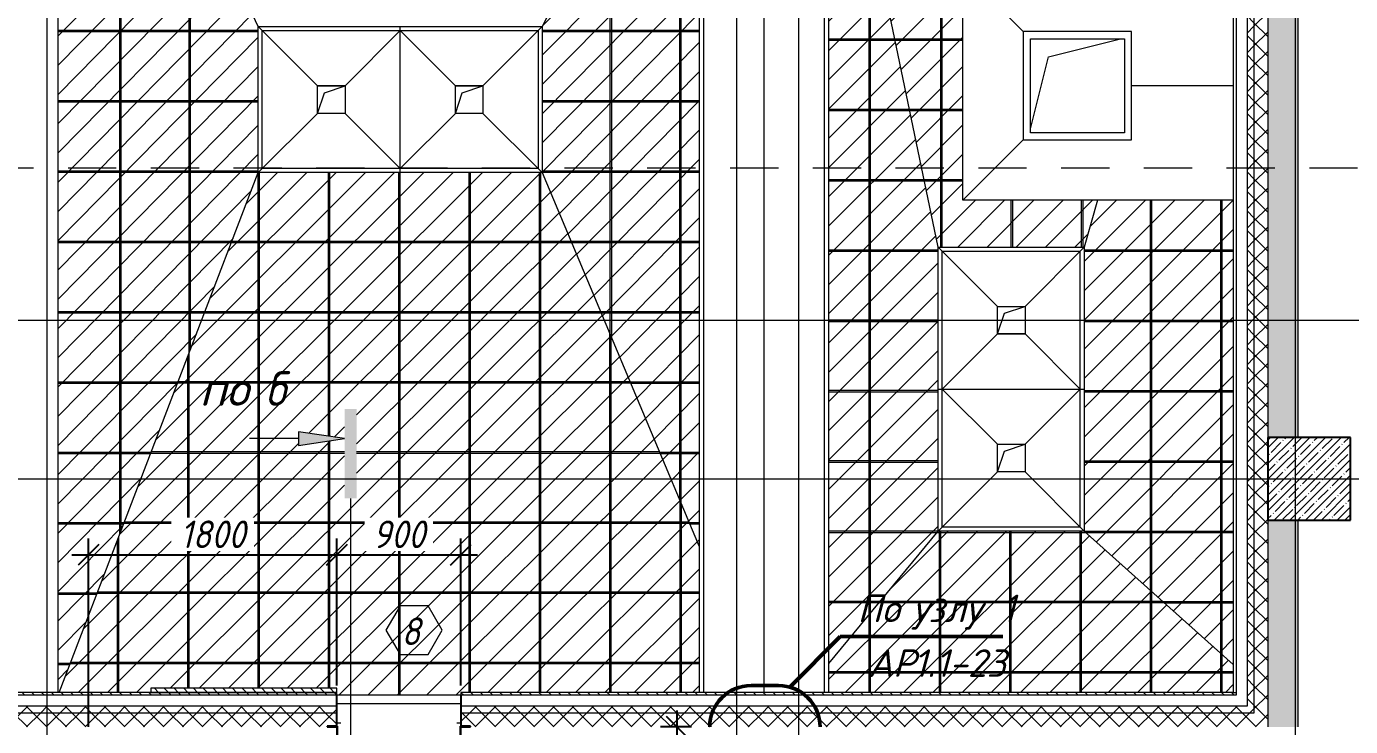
# Model space of a CAD drawing. Header units: millimetres. Extents: x 12986 to 523328, y -9759 to 30092.
# Drawn here: x 428591 to 438191, y 11334 to 16411 of the extents above; entities that cross this region are included whole.
import ezdxf

# ---------------------------------------------------------------- set-up
doc = ezdxf.new("R2010")
doc.units = ezdxf.units.MM
doc.linetypes.add('01 Штриховая _4 мм_', pattern=[600, 350, -250])
for name, color, linetype, lineweight in [('A-ANNO-DIMS', 7, 'Continuous', 9), ('A-ANNO-NOTE', 7, 'Continuous', 9), ('A-ANNO-NOTE-1', 7, 'Continuous', 9), ('A-DETL', 7, 'Continuous', 9), ('A-DETL-1', 7, 'Continuous', 50), ('A-DETL-GENF', 7, 'Continuous', 9), ('A-FLOR', 7, 'Continuous', 9), ('A-GENM', 7, 'Continuous', 9), ('A-GENM-1', 7, 'Continuous', 25), ('A-GLAZ-IDEN', 7, 'Continuous', 9), ('A-ROOF', 7, 'Continuous', 9), ('A-ROOF-PATT-1', 7, 'Continuous', 5), ('A-WALL', 7, 'Continuous', 5), ('A-WALL-1', 7, 'Continuous', 25), ('A-WALL-10', 7, 'Continuous', 13), ('A-WALL-FNSH-1', 7, 'Continuous', 9), ('G-ANNO-SYMB-1', 7, '01 Штриховая _4 мм_', 9), ('G-ANNO-TEXT', 7, 'Continuous', 9), ('I-WALL', 7, 'Continuous', 5), ('S-COLS', 7, 'Continuous', 9), ('S-COLS-1', 7, 'Continuous', 5), ('S-COLS-2', 7, 'Continuous', 25), ('Оси-1', 7, 'Continuous', 20)]:
    doc.layers.add(name, color=color, linetype=linetype, lineweight=lineweight)
for name, color, linetype, lineweight, true_color in [('A-DETL-GENF-2', 7, 'Continuous', 5, 0xce0000), ('A-WALL-3', 7, 'Continuous', 5, 0x000000), ('A-WALL-PATT-2', 7, 'Continuous', 5, 0xce0000)]:
    doc.layers.add(name, color=color, linetype=linetype, lineweight=lineweight, true_color=true_color)
doc.styles.add('ISOCPEUR_I', font='isocpeui.ttf', dxfattribs={"height": 250})
doc.styles.add('ISOCPEUR_I_2', font='isocpeui.ttf', dxfattribs={"height": 300})
doc.styles.add('ISOCPEUR_I_3', font='isocpeui.ttf', dxfattribs={"width": 0.9, "height": 200})
doc.dimstyles.new('ISO-2_0_0_9К_СРЕДНИЙ_1', dxfattribs={"dimscale": 304.8, "dimtxt": 199.196235, "dimasz": 0.492126, "dimexe": 0.393701, "dimexo": 0, "dimgap": 0, "dimtad": 1, "dimdec": 0, "dimzin": 0, "dimdsep": 46, "dimtxsty": 'ISOCPEUR_I_3', "dimblk1": 'OBLIQUE', "dimblk2": 'OBLIQUE', "dimsah": 1, "dimcen": 0.09, "dimdle": 0.393701, "dimazin": 0, "dimtfac": 1, "dimtdec": 4, "dimtix": 1, "dimtmove": 2, "dimatfit": 3, "dimfxl": 1, "dimtvp": 1, "dimtolj": 1, "dimtzin": 0, "dimarcsym": 2})
doc.dimstyles.new('ISO-2_0_0_9К_СРЕДНИЙ_ФОН', dxfattribs={"dimscale": 304.8, "dimtxt": 199.196235, "dimasz": 0.492126, "dimexe": 0.393701, "dimexo": 0, "dimgap": 0.164042, "dimtad": 1, "dimdec": 0, "dimdsep": 46, "dimtxsty": 'ISOCPEUR_I_3', "dimblk1": 'OBLIQUE', "dimblk2": 'OBLIQUE', "dimsah": 1, "dimcen": 0.09, "dimdle": 0.393701, "dimazin": 0, "dimtfac": 1, "dimtdec": 4, "dimtix": 1, "dimtmove": 1, "dimatfit": 3, "dimfxl": 1, "dimtvp": 1, "dimtfill": 1, "dimtolj": 1, "dimtzin": 0, "dimarcsym": 2})
pattern_1 = [(135, (395430.81, -3869.254), (-35.35534, -35.35534), [])]
pattern_2 = [(45, (395430.81, -3869.25), (-70.71068, 70.71068), []), (135, (395430.81, -3869.25), (-70.71068, -70.71068), [])]

# ---------------------------------------------------------------- blocks, each defined once
blk = doc.blocks.new('Gfhfgtnyfz rhsirf 1 - Gfhfgtnyfz rhsirf 3-21026214-АР1_1_Кладочный план 3 этажа')
at = {"layer": 'A-GENM'}
for p, q in [((38037.1, 23120.1), (38037.1, 22600)), ((38037.1, 23120.1), (38038.1, 23120.1)), ((38038.1, 23120.1), (38069.6, 23120.1)), ((38069.6, 23120.1), (38507.8, 23120.1)), ((38069.6, 23120.1), (38069.6, 22600)), ((38507.8, 23120.1), (38946.2, 23120.1)), ((38507.8, 22600), (38507.8, 23120.1)), ((38946.2, 23120.1), (38977.7, 23120.1)), ((38946.2, 22600), (38946.2, 23120.1)), ((38977.7, 23120.1), (38978.7, 23120.1)), ((38978.7, 22600), (38978.7, 23120.1)), ((38037.1, 21680), (38037.1, 15450)), ((38069.6, 21680), (38069.6, 15450)), ((38507.8, 15450), (38507.8, 21680)), ((38946.2, 15450), (38946.2, 21680)), ((38978.7, 15450), (38978.7, 21680))]:
    blk.add_line(p, q, dxfattribs=at)
blk = doc.blocks.new('AR_Отверстие прямоугольное _в плите_ - AR_Отверстие прямоугольное _в плите_-V42-АР1_1_Кладочный план 3 этажа')
at = {"layer": 'A-GENM'}
for p, q in [((-50, 50), (100, 100)), ((-100, -100), (-50, 50))]:
    blk.add_line(p, q, dxfattribs=at)
blk = doc.blocks.new('AR_Отверстие прямоугольное _в плите_ - AR_Отверстие прямоугольное _в плите_-V45-АР1_1_Кладочный план 3 этажа')
at = {"layer": 'A-GENM'}
for p, q in [((-50, 50), (99.8, 99.9)), ((-100, -100), (-50, 50)), ((-100, -100), (100, -100))]:
    blk.add_line(p, q, dxfattribs=at)
blk = doc.blocks.new('AR_Отверстие прямоугольное _в плите_ - AR_Отверстие прямоугольное _в плите_-V46-АР1_1_Кладочный план 3 этажа')
at = {"layer": 'A-GENM'}
for p, q in [((100, 100), (-100, 100)), ((-50, 50), (100, 100)), ((-100, -99.9), (-50, 50))]:
    blk.add_line(p, q, dxfattribs=at)
blk = doc.blocks.new('Колонна_Несущая_Прямоугольное сечение - 600х600-V55-АР1_1_Кладочный план 3 этажа')
at = {"layer": 'S-COLS-1'}
h = blk.add_hatch(dxfattribs=at)
h.set_pattern_fill('FP_38', color=256, style=0, pattern_type=2)
h.set_pattern_definition([(45, (-42460, -17000), (-57.02463, 57.02463), []), (45, (-42402.975, -17000), (-57.02463, 57.02463), [100.806, -20.161, 3.353, -16.808])])
h.paths.add_polyline_path([(-300, -300), (300, -300), (300, 300), (-300, 300)], flags=0)
at = {"layer": 'S-COLS-2'}
for p, q in [((300, 300), (-300, 300)), ((-300, 300), (-300, -300)), ((300, -300), (300, 300)), ((-300, -300), (300, -300))]:
    blk.add_line(p, q, dxfattribs=at)
blk = doc.blocks.new('Фахверк_СКБ_Уголок - Ф-11_200х2500 h-28441216-АР1_1_Кладочный план 3 этажа')
at = {"layer": 'A-GENM-1'}
for p, q in [((200, 156), (125, 156)), ((125, 156), (125, 81)), ((131, 81), (131, 150)), ((131, 150), (200, 150)), ((200, 150), (200, 156)), ((125, 81), (131, 81)), ((131, 19), (125, 19)), ((125, 19), (125, -56)), ((131, -50), (131, 19)), ((125, -56), (200, -56)), ((200, -50), (131, -50)), ((200, -56), (200, -50))]:
    blk.add_line(p, q, dxfattribs=at)
blk = doc.blocks.new('Стакан ОВ_6 - Стакан ОВ_2-32609701-АР1_1_Кладочный план 3 этажа')
at = {"layer": 'A-WALL-10'}
for p, q in [((2466.5, 7113), (2466.5, 6327)), ((3252.5, 7113), (2466.5, 7113)), ((3252.5, 6327), (3252.5, 7113)), ((2519, 6379.5), (2519, 7060.5)), ((2519, 7060.5), (3200, 7060.5)), ((3200, 7060.5), (3200, 6379.5)), ((3200, 6379.5), (2519, 6379.5)), ((2466.5, 6327), (3252.5, 6327))]:
    blk.add_line(p, q, dxfattribs=at)
blk = doc.blocks.new('AR_Отверстие прямоугольное _в плите_ - AR_Отверстие прямоугольное _в плите_-32663005-АР1_1_Кладочный план 3 этажа')
at = {"layer": 'A-GENM'}
for p, q in [((-210, 210), (312, 340.5)), ((-340.5, -312), (-210, 210))]:
    blk.add_line(p, q, dxfattribs=at)
blk = doc.blocks.new('DET_L_Имитация разреза_ISO2-5 - Влево-31556228-АР1_1_Кладочный план 3 этажа')
at = {"layer": 'A-DETL-GENF-2'}
blk.add_line((143.1, 0), (2556.9, 0), dxfattribs=at)
blk = doc.blocks.new('AAR_СКБ_Марка_Окна_Перемычка и проем - Марка проема-25443838-АР1_1_Кладочный план 3 этажа')
at = {"layer": 'A-GLAZ-IDEN'}
for p, q in [((-0.968, -0.984), (-1.986, -2.747)), ((1.067, -0.984), (-0.968, -0.984)), ((2.085, -2.747), (1.067, -0.984)), ((-1.986, -2.747), (-0.968, -4.509)), ((1.067, -4.509), (2.085, -2.747)), ((-0.968, -4.509), (1.067, -4.509))]:
    blk.add_line(p, q, dxfattribs=at)
blk = doc.blocks.new('_Oblique')
at = {"color": 0, "linetype": 'ByBlock', "lineweight": -2}
blk.add_line((-0.5, -0.5), (0.5, 0.5), dxfattribs=at)
blk = doc.blocks.new('*D3569')
at = {"layer": 'A-ANNO-DIMS', "color": 0, "lineweight": -2, "transparency": 16777216}
for p, q in [((433307, 11450.7), (433307, 11010.7)), ((433413, 11330.7), (433187, 11330.7)), ((433413, 11130.7), (433187, 11130.7))]:
    blk.add_line(p, q, dxfattribs=at)
at = {"layer": 'Defpoints', "color": 0, "transparency": 16777216}
for p in [(433413, 11330.7), (433307, 11130.7), (433413, 11130.7)]:
    blk.add_point(p, dxfattribs=at)
at = {"layer": 'A-ANNO-DIMS', "color": 0, "lineweight": -2, "transparency": 16777216, "xscale": 150, "yscale": 150, "zscale": 150}
for p, rotation in [((433307, 11330.7), 90), ((433307, 11130.7), 270)]:
    blk.add_blockref('_Oblique', p, dxfattribs=dict(at, rotation=rotation))
at = {"layer": 'A-ANNO-DIMS', "color": 0, "transparency": 16777216, "insert": (432681.9, 10673.8), "char_height": 200, "width": 455.087, "attachment_point": 1, "rotation": 90, "line_spacing_factor": 1.149209, "style": 'ISOCPEUR_I_3'}
blk.add_mtext('\\A1;200', dxfattribs=at)
blk = doc.blocks.new('*D3829')
at = {"layer": 'A-ANNO-DIMS', "color": 0, "lineweight": -2, "transparency": 16777216}
for p, q in [((429040.8, 11330.7), (429040.8, 12697.8)), ((430840.8, 11630.7), (430840.8, 12697.8)), ((428920.8, 12577.8), (430960.8, 12577.8))]:
    blk.add_line(p, q, dxfattribs=at)
at = {"layer": 'Defpoints', "color": 0, "transparency": 16777216}
for p in [(430840.8, 12577.8), (430840.8, 11630.7), (429040.8, 11330.7)]:
    blk.add_point(p, dxfattribs=at)
at = {"layer": 'A-ANNO-DIMS', "color": 0, "lineweight": -2, "transparency": 16777216, "xscale": 150, "yscale": 150, "zscale": 150, "rotation": 180}
blk.add_blockref('_Oblique', (429040.8, 12577.8), dxfattribs=at)
at = {"layer": 'A-ANNO-DIMS', "color": 0, "lineweight": -2, "transparency": 16777216, "xscale": 150, "yscale": 150, "zscale": 150}
blk.add_blockref('_Oblique', (430840.8, 12577.8), dxfattribs=at)
at = {"layer": 'A-ANNO-DIMS', "color": 0, "transparency": 16777216, "insert": (429940.8, 12727.8), "char_height": 200, "width": 560.814, "attachment_point": 5, "style": 'ISOCPEUR_I_3', "bg_fill": 3, "box_fill_scale": 1.1, "bg_fill_color": 256, "bg_fill_true_color": 13158600, "bg_fill_transparency": 0}
blk.add_mtext('\\A1;1800', dxfattribs=at)
blk = doc.blocks.new('*D3830')
at = {"layer": 'A-ANNO-DIMS', "color": 0, "lineweight": -2, "transparency": 16777216}
for p, q in [((430840.8, 11630.7), (430840.8, 12697.8)), ((431740.8, 11630.7), (431740.8, 12697.8)), ((430720.8, 12577.8), (431860.8, 12577.8))]:
    blk.add_line(p, q, dxfattribs=at)
at = {"layer": 'Defpoints', "color": 0, "transparency": 16777216}
for p in [(431740.8, 12577.8), (430840.8, 11630.7), (431740.8, 11630.7)]:
    blk.add_point(p, dxfattribs=at)
at = {"layer": 'A-ANNO-DIMS', "color": 0, "lineweight": -2, "transparency": 16777216, "xscale": 150, "yscale": 150, "zscale": 150, "rotation": 180}
blk.add_blockref('_Oblique', (430840.8, 12577.8), dxfattribs=at)
at = {"layer": 'A-ANNO-DIMS', "color": 0, "lineweight": -2, "transparency": 16777216, "xscale": 150, "yscale": 150, "zscale": 150}
blk.add_blockref('_Oblique', (431740.8, 12577.8), dxfattribs=at)
at = {"layer": 'A-ANNO-DIMS', "color": 0, "transparency": 16777216, "insert": (431290.8, 12727.8), "char_height": 200, "width": 455.087, "attachment_point": 5, "style": 'ISOCPEUR_I_3', "bg_fill": 3, "box_fill_scale": 1.1, "bg_fill_color": 256, "bg_fill_true_color": 13158600, "bg_fill_transparency": 0}
blk.add_mtext('\\A1;900', dxfattribs=at)

msp = doc.modelspace()

# ---------------------------------------------------------------- hatches: boundary and pattern name
at = {"layer": 'A-ANNO-NOTE'}
for points in [[(430984.17684, 12987.65283), (430984.17684, 13637.65283), (430897.44025, 13637.65283), (430897.44025, 12987.65283)], [(430563.79884, 13371.80475), (430897.44025, 13421.80475), (430563.79884, 13471.80475)]]:
    msp.add_hatch(color=256, dxfattribs=at).paths.add_polyline_path(points, flags=0)
at = {"layer": 'A-ROOF-PATT-1'}
h = msp.add_hatch(dxfattribs=at)
h.set_pattern_fill('FP_27', color=256, style=0, pattern_type=2)
h.set_pattern_definition([(44.997, (395430.81, -3886.27), (-106.0661, 106.0546), [])])
h.paths.add_polyline_path([(435200.80853, 14810.74653), (436260.80853, 14810.74653), (436356.61362, 15150.74653), (435380.80854, 15150.74653), (435380.80854, 16810.74653), (437340.8085, 19223.05407), (437340.8085, 19314.24172), (434340.80853, 19314.24172), (434340.80853, 19250.83697), (434409.50662, 19250.83697), (434409.50662, 18850.74648), (434660.80853, 18850.74648), (434660.80853, 18728.74648), (435455.80853, 18729.20626), (435455.80853, 18850.74648), (435755.80853, 18850.74648), (435755.80853, 18550.74648), (435595.80853, 18550.74648), (435595.80853, 17990.74648), (435755.80853, 17990.74648), (435755.80853, 17690.74648), (435455.80853, 17690.74648), (435455.80853, 17812.74648), (434660.80853, 17812.74648), (434660.80853, 17690.74648), (434602.84242, 17690.74648), (435026.07038, 15652.34248)], flags=0)
h.paths.add_polyline_path([(435400.80853, 17870.74648), (435400.80853, 18670.74648), (435395.80853, 18670.74648), (435395.80853, 17870.74648)], flags=0)
h.paths.add_polyline_path([(435200.80853, 17870.74648), (435200.80853, 18670.74648), (435195.80853, 18670.74648), (435195.80853, 17870.74648)], flags=0)
h.paths.add_polyline_path([(435000.80853, 17870.74648), (435000.80853, 18670.74648), (434995.80853, 18670.74648), (434995.80853, 17870.74648)], flags=0)
h.paths.add_polyline_path([(434800.80853, 17870.74648), (434800.80853, 18670.74648), (434795.80853, 18670.74648), (434795.80853, 17870.74648)], flags=0)
h.paths.add_polyline_path([(434600.80853, 17990.74648), (434600.80853, 18550.74648), (434595.80853, 18550.74648), (434595.80853, 17990.74648)], flags=0)
h = msp.add_hatch(dxfattribs=at)
h.set_pattern_fill('FP_28', color=256, style=0, pattern_type=2)
h.set_pattern_definition([(0, (395445.9, -4076.2), (0, 509.944), []), (0, (395445.9, -4086.2), (0, 509.944), []), (90, (395450.9, -4081.2), (-510, 3e-14), []), (90, (395440.9, -4081.2), (-510, 3e-14), [])])
h.paths.add_polyline_path([(435200.80853, 14810.74653), (436260.80853, 14810.74653), (436356.61362, 15150.74653), (435380.80854, 15150.74653), (435380.80854, 16810.74653), (437340.8085, 19223.05407), (437340.8085, 19314.24172), (434340.80853, 19314.24172), (434340.80853, 19250.83697), (434409.50662, 19250.83697), (434409.50662, 18850.74648), (434660.80853, 18850.74648), (434660.80853, 18728.74648), (435455.80853, 18729.20626), (435455.80853, 18850.74648), (435755.80853, 18850.74648), (435755.80853, 18550.74648), (435595.80853, 18550.74648), (435595.80853, 17990.74648), (435755.80853, 17990.74648), (435755.80853, 17690.74648), (435455.80853, 17690.74648), (435455.80853, 17812.74648), (434660.80853, 17812.74648), (434660.80853, 17690.74648), (434602.84242, 17690.74648), (435026.07038, 15652.34248)], flags=0)
h.paths.add_polyline_path([(435400.80853, 17870.74648), (435400.80853, 18670.74648), (435395.80853, 18670.74648), (435395.80853, 17870.74648)], flags=0)
h.paths.add_polyline_path([(435200.80853, 17870.74648), (435200.80853, 18670.74648), (435195.80853, 18670.74648), (435195.80853, 17870.74648)], flags=0)
h.paths.add_polyline_path([(435000.80853, 17870.74648), (435000.80853, 18670.74648), (434995.80853, 18670.74648), (434995.80853, 17870.74648)], flags=0)
h.paths.add_polyline_path([(434800.80853, 17870.74648), (434800.80853, 18670.74648), (434795.80853, 18670.74648), (434795.80853, 17870.74648)], flags=0)
h.paths.add_polyline_path([(434600.80853, 17990.74648), (434600.80853, 18550.74648), (434595.80853, 18550.74648), (434595.80853, 17990.74648)], flags=0)
h = msp.add_hatch(dxfattribs=at)
h.set_pattern_fill('FP_15', color=256, style=0, pattern_type=2)
h.set_pattern_definition([(45.488, (396854.79, -3869.25), (-104.27274, 106.06635), [])])
h.paths.add_polyline_path([(428828.46026, 11580.7464), (430270.80853, 15350.7464), (430270.80853, 16410.7464), (428938.25941, 19278.02453), (428820.80854, 19278.02453), (428820.80854, 11580.7464)], flags=0)
h = msp.add_hatch(dxfattribs=at)
h.set_pattern_fill('FP_16', color=256, style=0, pattern_type=2)
h.set_pattern_definition([(90, (397681.1, -4531.9), (-501.382, 3e-14), []), (90, (397690.93, -4531.9), (-501.382, 3e-14), []), (180, (397686, -4526.9), (-6e-14, -510), []), (180, (397686, -4536.9), (-6e-14, -510), [])])
h.paths.add_polyline_path([(428828.46026, 11580.7464), (430270.80853, 15350.7464), (430270.80853, 16410.7464), (428938.25941, 19278.02453), (428820.80854, 19278.02453), (428820.80854, 11580.7464)], flags=0)
h = msp.add_hatch(dxfattribs=at)
h.set_pattern_fill('FP_13', color=256, style=0, pattern_type=2)
h.set_pattern_definition([(45.407, (396229.83, -3869.25), (-104.56854, 106.06624), [])])
h.paths.add_polyline_path([(433467.92965, 12640.25014), (433467.92965, 17810.74648), (433295.80853, 17810.74648), (433295.80853, 17812.74648), (433045.28934, 17812.74648), (432330.80853, 16410.7464), (432330.80853, 15350.7464), (433404.09078, 12792.41951)], flags=0)
h.paths.add_polyline_path([(433292.72008, 17870.74648), (433295.80853, 17870.74648), (433295.80853, 18304.3313), (433290.80853, 18294.51998), (433290.80853, 17870.74648)], flags=0)
h.paths.add_polyline_path([(433090.80853, 17870.74648), (433095.80853, 17870.74648), (433095.80853, 17911.87848), (433090.80853, 17902.06715), (433090.80853, 17886.65729)], flags=0)
h = msp.add_hatch(dxfattribs=at)
h.set_pattern_fill('FP_14', color=256, style=0, pattern_type=2)
h.set_pattern_definition([(270, (396129.03, -4022.2), (502.802, 3e-14), []), (270, (396119.17, -4022.2), (502.802, 3e-14), []), (0, (396124.1, -4027.2), (0, 510), []), (0, (396124.1, -4017.2), (0, 510), [])])
h.paths.add_polyline_path([(433467.92965, 12640.25014), (433467.92965, 17810.74648), (433295.80853, 17810.74648), (433295.80853, 17812.74648), (433045.28934, 17812.74648), (432330.80853, 16410.7464), (432330.80853, 15350.7464), (433404.09078, 12792.41951)], flags=0)
h.paths.add_polyline_path([(433292.72008, 17870.74648), (433295.80853, 17870.74648), (433295.80853, 18304.3313), (433290.80853, 18294.51998), (433290.80853, 17870.74648)], flags=0)
h.paths.add_polyline_path([(433090.80853, 17870.74648), (433095.80853, 17870.74648), (433095.80853, 17911.87848), (433090.80853, 17902.06715), (433090.80853, 17886.65729)], flags=0)
h = msp.add_hatch(dxfattribs=at)
h.set_pattern_fill('FP_23', color=256, style=0, pattern_type=2)
h.set_pattern_definition([(45.073, (395733.96, -3869.25), (-105.7968, 106.06566), [])])
h.paths.add_polyline_path([(434409.50662, 11790.10445), (435200.80853, 12750.74653), (435200.80853, 14810.74653), (434602.84242, 17690.74648), (434409.50662, 17690.74648), (434409.50662, 12077.43877)], flags=0)
h = msp.add_hatch(dxfattribs=at)
h.set_pattern_fill('FP_24', color=256, style=0, pattern_type=2)
h.set_pattern_definition([(90, (396038.57, -5103.3), (-508.704, 3e-14), []), (90, (396048.55, -5103.3), (-508.704, 3e-14), []), (180, (396043.56, -5098.3), (-6e-14, -510), []), (180, (396043.56, -5108.3), (-6e-14, -510), [])])
h.paths.add_polyline_path([(434409.50662, 11790.10445), (435200.80853, 12750.74653), (435200.80853, 14810.74653), (434602.84242, 17690.74648), (434409.50662, 17690.74648), (434409.50662, 12077.43877)], flags=0)
h = msp.add_hatch(dxfattribs=at)
h.set_pattern_fill('FP_17', color=256, style=0, pattern_type=2)
h.set_pattern_definition([(44.927, (395430.81, -3671.2), (-106.06495, 105.7989), [])])
h.paths.add_polyline_path([(431740.80855, 11560.7464), (431740.80855, 11580.7464), (433467.92965, 11580.7464), (433467.92965, 12640.25014), (432330.80853, 15350.7464), (430270.80853, 15350.7464), (428828.46026, 11580.7464), (429491.70592, 11580.7464), (429491.70592, 11610.7464), (430840.80855, 11610.7464), (430840.80855, 11560.7464)], flags=0)
h.paths.add_polyline_path([(430984.17684, 12987.65283), (430897.44025, 12987.65283), (430897.44025, 13637.65283), (430984.17684, 13637.65283)], flags=0)
h.paths.add_polyline_path([(430563.79884, 13371.80475), (430563.79884, 13471.80475), (430897.44025, 13421.80475)], flags=0)
h = msp.add_hatch(dxfattribs=at)
h.set_pattern_fill('FP_18', color=256, style=0, pattern_type=2)
h.set_pattern_definition([(180, (395085.46, -3470.46), (6e-14, -508.711), []), (180, (395085.46, -3460.5), (6e-14, -508.711), []), (270, (395080.46, -3465.47), (510, 3e-14), []), (270, (395090.46, -3465.47), (510, 3e-14), [])])
h.paths.add_polyline_path([(431740.80855, 11560.7464), (431740.80855, 11580.7464), (433467.92965, 11580.7464), (433467.92965, 12640.25014), (432330.80853, 15350.7464), (430270.80853, 15350.7464), (428828.46026, 11580.7464), (429491.70592, 11580.7464), (429491.70592, 11610.7464), (430840.80855, 11610.7464), (430840.80855, 11560.7464)], flags=0)
h.paths.add_polyline_path([(430984.17684, 12987.65283), (430897.44025, 12987.65283), (430897.44025, 13637.65283), (430984.17684, 13637.65283)], flags=0)
h.paths.add_polyline_path([(430563.79884, 13371.80475), (430563.79884, 13471.80475), (430897.44025, 13421.80475)], flags=0)
h = msp.add_hatch(dxfattribs=at)
h.set_pattern_fill('FP_21', color=256, style=0, pattern_type=2)
h.set_pattern_definition([(45.04, (395468.8, -3869.25), (-105.9202, 106.06493), [])])
h.paths.add_polyline_path([(437340.8085, 11784.65654), (437340.8085, 15150.74653), (436356.61362, 15150.74653), (436260.80853, 14810.74653), (436260.80853, 12750.74653), (436338.88293, 12680.9068)], flags=0)
h = msp.add_hatch(dxfattribs=at)
h.set_pattern_fill('FP_22', color=256, style=0, pattern_type=2)
h.set_pattern_definition([(270, (394987.5, -4084.2), (509.295, 3e-14), []), (270, (394977.5, -4084.2), (509.295, 3e-14), []), (0, (394982.5, -4089.2), (0, 510), []), (0, (394982.5, -4079.2), (0, 510), [])])
h.paths.add_polyline_path([(437340.8085, 11784.65654), (437340.8085, 15150.74653), (436356.61362, 15150.74653), (436260.80853, 14810.74653), (436260.80853, 12750.74653), (436338.88293, 12680.9068)], flags=0)
h = msp.add_hatch(dxfattribs=at)
h.set_pattern_fill('FP_25', color=256, style=0, pattern_type=2)
h.set_pattern_definition([(44.95, (395430.81, -3728.36), (-106.06487, 105.88355), [])])
h.paths.add_polyline_path([(437340.8085, 11580.7464), (437340.8085, 11784.65654), (436260.80853, 12750.74653), (435200.80853, 12750.74653), (434409.50662, 11790.10445), (434409.50662, 11580.7464), (436338.88293, 11580.7464)], flags=0)
h = msp.add_hatch(dxfattribs=at)
h.set_pattern_fill('FP_26', color=256, style=0, pattern_type=2)
h.set_pattern_definition([(180, (395435.04, -3041.9), (-6e-14, -509.12), []), (180, (395435.04, -3031.9), (6e-14, -509.12), []), (270, (395430.04, -3036.9), (510, 3e-14), []), (270, (395440.04, -3036.9), (510, 3e-14), [])])
h.paths.add_polyline_path([(437340.8085, 11580.7464), (437340.8085, 11784.65654), (436260.80853, 12750.74653), (435200.80853, 12750.74653), (434409.50662, 11790.10445), (434409.50662, 11580.7464), (436338.88293, 11580.7464)], flags=0)
at = {"layer": 'A-WALL-PATT-2'}
h = msp.add_hatch(dxfattribs=at)
h.set_pattern_fill('FP_2', color=256, style=0, pattern_type=2)
h.set_pattern_definition(pattern_2)
h.paths.add_polyline_path([(437440.8085, 11480.7464), (437490.8085, 11480.7464), (437490.8085, 19750.74639), (437440.8085, 19750.74639), (437440.8085, 11560.7464)], flags=0)
h.paths.add_polyline_path([(437440.8085, 19900.74639), (437490.8085, 19900.74639), (437490.8085, 23380.74629), (437440.8085, 23380.74629), (437440.8085, 19942.22692)], flags=0)
h = msp.add_hatch(dxfattribs=at)
h.set_pattern_fill('FP_2', color=256, style=0, pattern_type=2)
h.set_pattern_definition(pattern_2)
h.paths.add_polyline_path([(437590.8085, 11430.7464), (437590.8085, 19750.74639), (437490.8085, 19750.74639), (437490.8085, 11430.7464)], flags=0)
h.paths.add_polyline_path([(437490.8085, 19900.74639), (437590.8085, 19900.74639), (437590.8085, 23330.74629), (437490.8085, 23330.74629), (437490.8085, 19942.22692)], flags=0)
h = msp.add_hatch(dxfattribs=at)
h.set_pattern_fill('FP_4', color=256, style=0, pattern_type=2)
h.set_pattern_definition([(45, (395430.81, -3869.25), (-57.02463, 57.02463), []), (45, (395487.83, -3869.25), (-57.02463, 57.02463), [100.806, -20.161, 3.353, -16.808])])
h.paths.add_polyline_path([(437810.8085, 11330.74641), (437810.8085, 12830.74624), (437590.80852, 12830.74624), (437590.8085, 11330.74641), (437692.73309, 11330.74641)], flags=0)
h.paths.add_polyline_path([(437810.8085, 13430.74624), (437810.8085, 18830.74637), (437590.80852, 18830.74637), (437590.80852, 13430.74624), (437692.73309, 13430.74624)], flags=0)
h.paths.add_polyline_path([(437590.80852, 19430.74637), (437810.8085, 19430.74637), (437810.8085, 22630.74632), (437590.80855, 22630.74632), (437590.8085, 19584.73655)], flags=0)
h = msp.add_hatch(dxfattribs=at)
h.set_pattern_fill('FP_3', color=256, style=0, pattern_type=2)
h.set_pattern_definition(pattern_1)
h.paths.add_polyline_path([(408310.80854, 11336.74641), (408310.80854, 11560.7464), (410033.80852, 11560.7464), (410032.91724, 11575.65135), (410030.41992, 11578.78288), (410026.8112, 11580.52075), (410024.80852, 11580.7464), (408290.80854, 11580.7464), (408291.33028, 11336.74641), (408292.00855, 11336.74641)], flags=0)
h.paths.add_polyline_path([(404590.80854, 11336.74641), (404610.80854, 11336.74641), (404610.80854, 11560.7464), (405170.80854, 11560.7464), (405170.80854, 11336.74641), (405190.80854, 11336.74641), (405190.80854, 11580.7464), (404590.80854, 11580.7464), (404590.80854, 11362.45803)], flags=0)
h.paths.add_polyline_path([(403689.60854, 11336.74641), (403690.80854, 11336.74641), (403690.80854, 11580.7464), (403090.80866, 11580.7464), (403090.80866, 11560.7464), (403670.80854, 11560.7464), (403670.80854, 11336.74641)], flags=0)
h.paths.add_polyline_path([(426861.93182, 11560.7464), (427540.80853, 11560.7464), (427540.80853, 11580.7464), (425410.90354, 11579.85512), (425407.77201, 11577.3578), (425406.03415, 11573.74908), (425405.8085, 11571.7464), (425406.03415, 11560.7464), (425508.08166, 11560.7464)], flags=0)
h.paths.add_polyline_path([(437360.8085, 11560.7464), (437360.8085, 11580.7464), (431740.80855, 11580.7464), (431740.80855, 11560.7464), (436338.88293, 11560.7464)], flags=0)
h.paths.add_polyline_path([(430840.80855, 11560.7464), (430840.80855, 11580.7464), (428440.80853, 11580.7464), (428440.80853, 11560.7464), (429569.63214, 11560.7464)], flags=0)
h.paths.add_polyline_path([(424775.58285, 11560.7464), (424775.8085, 11560.7464), (424774.91722, 11575.65135), (424772.41991, 11578.78288), (424768.81119, 11580.52075), (424766.8085, 11580.7464), (423255.00866, 11580.7464), (423255.00866, 11560.7464), (424154.2315, 11560.7464)], flags=0)
h.paths.add_polyline_path([(423192.00866, 11560.7464), (423192.00866, 11580.7464), (422530.00866, 11580.7464), (422530.00866, 11560.7464)], flags=0)
h.paths.add_polyline_path([(422467.00866, 11560.7464), (422467.00866, 11580.7464), (420910.71354, 11579.85512), (420907.58201, 11577.3578), (420905.84415, 11573.74908), (420905.6185, 11571.7464), (420905.84415, 11560.7464), (421446.53119, 11560.7464)], flags=0)
h.paths.add_polyline_path([(419975.39285, 11560.7464), (419975.6185, 11560.7464), (419974.72722, 11575.65135), (419972.22991, 11578.78288), (419968.62119, 11580.52075), (419966.6185, 11580.7464), (415388.90354, 11579.85512), (415385.77201, 11577.3578), (415384.03415, 11573.74908), (415383.8085, 11568.22109), (415383.8085, 11560.7464), (416031.13055, 11560.7464)], flags=0)
h.paths.add_polyline_path([(414753.8085, 11560.7464), (414752.91722, 11575.65135), (414750.41991, 11578.78288), (414746.81119, 11580.52075), (414744.8085, 11580.7464), (410218.90356, 11579.85512), (410215.77203, 11577.3578), (410214.03416, 11573.74908), (410213.80852, 11562.75747), (410213.80852, 11560.7464), (413323.43024, 11560.7464)], flags=0)
h.paths.add_polyline_path([(402190.80866, 11560.7464), (402190.80866, 11580.7464), (395320.80853, 11580.7464), (395320.80855, 11560.7464), (399784.92865, 11560.7464)], flags=0)
h = msp.add_hatch(dxfattribs=at)
h.set_pattern_fill('FP_3', color=256, style=0, pattern_type=2)
h.set_pattern_definition(pattern_1)
h.paths.add_polyline_path([(430840.80855, 11580.7464), (430840.80855, 11610.7464), (429491.70592, 11610.7464), (429491.70592, 11580.7464), (429569.63214, 11580.7464)], flags=0)
h = msp.add_hatch(dxfattribs=at)
h.set_pattern_fill('FP_2', color=256, style=0, pattern_type=2)
h.set_pattern_definition(pattern_2)
h.paths.add_polyline_path([(437490.8085, 11430.7464), (437490.8085, 11480.7464), (431740.80855, 11480.7464), (431740.80855, 11430.7464), (436338.88293, 11430.7464)], flags=0)
h.paths.add_polyline_path([(428440.80853, 11430.7464), (430840.80855, 11430.7464), (430840.80855, 11480.7464), (428440.80853, 11480.7464)], flags=0)
h.paths.add_polyline_path([(427236.00853, 11430.7464), (427540.80853, 11430.7464), (427540.80853, 11480.7464), (423255.00866, 11480.7464), (423255.00866, 11430.7464), (426861.93182, 11430.7464)], flags=0)
h.paths.add_polyline_path([(423192.00866, 11430.7464), (423192.00866, 11480.7464), (422530.00866, 11480.7464), (422530.00866, 11430.7464)], flags=0)
h.paths.add_polyline_path([(422467.00866, 11430.7464), (422467.00866, 11480.7464), (408310.80854, 11480.7464), (408310.80854, 11430.7464), (421446.53119, 11430.7464)], flags=0)
h.paths.add_polyline_path([(405170.80854, 11430.7464), (405170.80854, 11480.7464), (404610.80854, 11480.7464), (404610.80854, 11430.7464)], flags=0)
h.paths.add_polyline_path([(403390.8086, 11430.7464), (403670.80854, 11430.7464), (403670.80854, 11480.7464), (403090.80866, 11480.7464), (403090.80866, 11430.7464)], flags=0)
h.paths.add_polyline_path([(395384.91563, 11430.7464), (402190.80866, 11430.7464), (402190.80866, 11480.7464), (395320.80853, 11480.7464), (395320.80855, 11430.7464)], flags=0)
h = msp.add_hatch(dxfattribs=at)
h.set_pattern_fill('FP_2', color=256, style=0, pattern_type=2)
h.set_pattern_definition(pattern_2)
h.paths.add_polyline_path([(434985.03277, 11330.7464), (437590.8085, 11330.7464), (437590.8085, 11430.7464), (431740.80855, 11430.7464), (431741.33029, 11336.74641), (431809.80855, 11336.74641), (431809.80855, 11330.74641), (432277.33246, 11330.7464)], flags=0)
h.paths.add_polyline_path([(430771.80855, 11330.7464), (430771.80855, 11336.74641), (430840.80855, 11336.74641), (430840.80855, 11430.7464), (428440.80853, 11430.7464), (428440.80853, 11330.74649), (429569.63214, 11330.74641)], flags=0)
h.paths.add_polyline_path([(426861.93182, 11330.7464), (427540.80853, 11330.7464), (427540.80853, 11430.7464), (423255.00866, 11430.7464), (423255.00866, 11393.7464), (423261.00866, 11393.7464), (423261.00866, 11330.7464), (426040.80852, 11330.74641)], flags=0)
h.paths.add_polyline_path([(422524.00866, 11330.7464), (423198.00866, 11330.7464), (423198.00866, 11336.7464), (423216.3518, 11336.7464), (423216.3518, 11345.7464), (423192.00866, 11345.7464), (423192.00866, 11430.7464), (422530.00866, 11430.7464), (422530.00866, 11345.7464), (422505.00866, 11345.7464), (422505.66551, 11336.7464), (422524.00866, 11336.7464)], flags=0)
h.paths.add_polyline_path([(422461.00866, 11330.7464), (422461.00866, 11393.7464), (422467.00866, 11393.7464), (422467.00866, 11430.7464), (408310.80854, 11430.7464), (408310.80854, 11336.74641), (408359.80854, 11336.74641), (408359.80854, 11330.7464), (422123.45627, 11330.7464)], flags=0)
h.paths.add_polyline_path([(403621.80854, 11330.7464), (403621.80854, 11336.74641), (403670.80854, 11336.74641), (403670.80854, 11430.7464), (403090.80866, 11430.7464), (403090.80866, 11336.74641), (403159.80866, 11336.74641), (403159.80866, 11330.74641), (403390.80863, 11330.74641)], flags=0)
h.paths.add_polyline_path([(405121.80854, 11330.7464), (405121.80854, 11336.74641), (405170.80854, 11336.74641), (405170.80854, 11430.7464), (404610.80854, 11430.7464), (404610.80854, 11336.74641), (404659.80854, 11336.74641), (404659.80854, 11330.74641)], flags=0)
h.paths.add_polyline_path([(401590.80866, 11330.7464), (402190.8079, 11330.74641), (402190.80866, 11430.7464), (395320.80853, 11430.7464), (395320.80853, 11330.7464), (400090.80854, 11330.74641)], flags=0)
h.paths.add_polyline_path([(423227.66551, 11336.7464), (423255.00866, 11336.7464), (423255.00866, 11345.7464), (423227.00866, 11345.7464), (423227.66551, 11340.7464)], flags=0)
h.paths.add_polyline_path([(422467.00866, 11336.7464), (422494.3518, 11336.7464), (422494.3518, 11345.7464), (422467.00866, 11345.7464), (422467.00866, 11340.7464)], flags=0)

# ---------------------------------------------------------------- linework, layer by layer
at = {"layer": 'A-ANNO-NOTE-1'}
for p, q in [((430897.44025, 13421.80475), (430563.79884, 13471.80475)), ((430563.79884, 13471.80475), (430563.79884, 13371.80475)), ((430563.79884, 13421.80475), (430207.54884, 13421.80475)), ((430563.79884, 13371.80475), (430897.44025, 13421.80475))]:
    msp.add_line(p, q, dxfattribs=at)
at = {"layer": 'A-DETL'}
for p, q in [((437440.8085, 19750.74639), (437440.8085, 11580.7464)), ((430840.80855, 11480.7464), (428440.80853, 11480.7464)), ((437440.8085, 11480.7464), (431740.80855, 11480.7464))]:
    msp.add_line(p, q, dxfattribs=at)
at = {"layer": 'A-DETL-1'}
for p, q in [((434490.80852, 11985.99931), (434124.62255, 11619.81334)), ((434490.80852, 11985.99931), (435670.80852, 11985.99931)), ((434044.37107, 11630.7464), (433844.37107, 11630.7464))]:
    msp.add_line(p, q, dxfattribs=at)
for centre, start, end in [((433844.37107, 11330.7464), 90, 180), ((434044.37107, 11330.7464), 0, 90)]:
    msp.add_arc(centre, 300, start, end, dxfattribs=at)
at = {"layer": 'A-FLOR'}
for p, q in [((430700.80853, 15980.6694), (430900.80853, 15980.6694)), ((431700.80853, 15980.6694), (431900.80853, 15980.6694)), ((435830.80853, 14180.8236), (435630.80853, 14180.8236))]:
    msp.add_line(p, q, dxfattribs=at)
at = {"layer": 'A-ROOF'}
for p, q in [((428820.80854, 11580.7464), (428820.80854, 19278.02453)), ((430270.80853, 16410.7464), (428938.25941, 19278.02453)), ((433045.28934, 17812.74648), (432330.80853, 16410.7464)), ((435200.80853, 14810.74653), (434602.84242, 17690.74648)), ((435380.80854, 15150.74653), (435380.80854, 16810.74653)), ((435817.80854, 16373.74653), (435380.80854, 16810.74653)), ((430270.80853, 15350.7464), (430270.80853, 16410.7464)), ((430270.80853, 16410.7464), (432330.80853, 16410.7464)), ((430700.80853, 15980.7464), (430270.80853, 16410.7464)), ((430300.80853, 15380.7464), (430300.80853, 16380.7464)), ((430300.80853, 16380.7464), (432300.80853, 16380.7464)), ((430900.80853, 15980.7464), (431300.80853, 16380.7464)), ((431300.80853, 15350.7464), (431300.80853, 16410.7464)), ((431300.80853, 16380.7464), (431700.80853, 15980.7464)), ((431900.80853, 15980.7464), (432330.80853, 16410.7464)), ((432300.80853, 16380.7464), (432300.80853, 15380.7464)), ((432330.80853, 16410.7464), (432330.80853, 15350.7464)), ((430700.80853, 15780.7464), (430700.80853, 15980.7464)), ((430700.80853, 15980.7464), (430900.80853, 15980.7464)), ((430900.80853, 15980.7464), (430900.80853, 15780.7464)), ((431700.80853, 15780.7464), (431700.80853, 15980.6694)), ((431900.80853, 15980.6694), (431900.80853, 15780.7464)), ((437340.8085, 15980.74653), (436603.80854, 15980.74653)), ((430270.80853, 15350.7464), (430700.80853, 15780.7464)), ((430900.80853, 15780.7464), (430700.80853, 15780.7464)), ((431300.80853, 15380.7464), (430900.80853, 15780.7464)), ((431300.80853, 15380.7464), (431700.80853, 15780.7464)), ((431900.80853, 15780.7464), (431700.80853, 15780.7464)), ((432330.80853, 15350.7464), (431900.80853, 15780.7464)), ((435817.80854, 15587.74653), (435380.80854, 15150.74653)), ((432300.80853, 15380.7464), (430300.80853, 15380.7464)), ((428828.46026, 11580.7464), (430270.80853, 15350.7464)), ((432330.80853, 15350.7464), (430270.80853, 15350.7464)), ((432330.80853, 15350.7464), (433467.96862, 12640.15725)), ((437340.8085, 15150.74653), (435380.80854, 15150.74653)), ((436356.61362, 15150.74653), (436260.80853, 14810.74653)), ((435200.80853, 12750.74653), (435200.80853, 14810.74653)), ((435200.80853, 14810.74653), (436260.80853, 14810.74653)), ((435630.80853, 14380.74653), (435200.80853, 14810.74653)), ((435830.80853, 14380.74653), (436260.80853, 14810.74653)), ((436260.80853, 14810.74653), (436260.80853, 12750.74653)), ((435230.80853, 14780.74653), (436230.80853, 14780.74653)), ((435230.80853, 12780.74653), (435230.80853, 14780.74653)), ((436230.80853, 12780.74653), (436230.80853, 14780.74653)), ((435630.80853, 14180.74653), (435630.80853, 14380.74653)), ((435630.80853, 14380.74653), (435830.80853, 14380.74653)), ((435830.80853, 14380.74653), (435830.80853, 14180.8236)), ((435230.80853, 13780.74653), (435630.80853, 14180.74653)), ((435830.80853, 14180.74653), (436230.80853, 13780.74653)), ((435200.80853, 13780.74653), (436260.80853, 13780.74653)), ((435230.80853, 13780.74653), (435630.80853, 13380.74653)), ((436230.80853, 13780.74653), (435830.80853, 13380.74653)), ((435630.80853, 13380.74653), (435830.80853, 13380.74653)), ((435630.80853, 13180.74653), (435630.80853, 13380.74653)), ((435830.80853, 13380.74653), (435830.80853, 13180.74653)), ((435630.80853, 13180.74653), (435200.80853, 12750.74653)), ((435830.80853, 13180.74653), (435630.80853, 13180.74653)), ((435830.80853, 13180.74653), (436260.80853, 12750.74653)), ((436230.80853, 12780.74653), (435230.80853, 12780.74653)), ((434409.50662, 11790.10445), (435200.80853, 12750.74653)), ((436260.80853, 12750.74653), (435200.80853, 12750.74653)), ((436260.80853, 12750.74653), (437340.8085, 11784.65654)), ((431740.80855, 11560.7464), (430840.80855, 11560.7464))]:
    msp.add_line(p, q, dxfattribs=at)
at = {"layer": 'A-WALL'}
for p, q in [((437360.8085, 19750.74639), (437360.8085, 11560.7464)), ((437490.8085, 19750.74639), (437490.8085, 11430.7464)), ((430840.80855, 11560.7464), (428440.80853, 11560.7464)), ((437360.8085, 11560.7464), (431740.80855, 11560.7464)), ((437340.8085, 11580.7464), (437360.8085, 11580.7464)), ((437440.8085, 11580.7464), (437440.8085, 11480.7464)), ((430840.80855, 11430.7464), (428440.80853, 11430.7464)), ((437490.8085, 11430.7464), (431740.80855, 11430.7464))]:
    msp.add_line(p, q, dxfattribs=at)
at = {"layer": 'A-WALL-1'}
for p, q in [((430840.80855, 11336.74641), (430840.80855, 11560.7464)), ((431740.80855, 11560.7464), (431740.80855, 11336.74641))]:
    msp.add_line(p, q, dxfattribs=at)
at = {"layer": 'A-WALL-3'}
for p, q in [((437590.8085, 18830.74637), (437590.8085, 13430.74624)), ((437810.8085, 13430.74624), (437810.8085, 18830.74637)), ((437590.8085, 12830.74624), (437590.8085, 11330.74641)), ((437810.8085, 11330.74641), (437810.8085, 12830.74624))]:
    msp.add_line(p, q, dxfattribs=at)
at = {"layer": 'A-WALL-FNSH-1'}
for p, q in [((437340.8085, 19314.24172), (437340.8085, 11580.7464)), ((430840.80855, 11580.7464), (428440.80853, 11580.7464)), ((430840.80855, 11610.7464), (429491.70592, 11610.7464)), ((429491.70592, 11610.7464), (429491.70592, 11580.7464)), ((429491.70592, 11580.7464), (430840.80855, 11580.7464)), ((430840.80855, 11580.7464), (430840.80855, 11610.7464)), ((430840.80855, 11560.7464), (430840.80855, 11580.7464)), ((437340.8085, 11580.7464), (431740.80855, 11580.7464)), ((431740.80855, 11580.7464), (431740.80855, 11560.7464))]:
    msp.add_line(p, q, dxfattribs=at)
at = {"layer": 'G-ANNO-SYMB-1'}
msp.add_line((388692.26653, 15385.47035), (438359.01269, 15385.47035), dxfattribs=at)
at = {"layer": 'I-WALL'}
for p, q in [((430840.80855, 11500.74641), (431740.80855, 11500.74641)), ((430840.80855, 11360.7464), (430870.80855, 11360.7464)), ((431710.80855, 11360.7464), (431740.80855, 11360.7464))]:
    msp.add_line(p, q, dxfattribs=at)
at = {"layer": 'Оси-1'}
for p, q in [((428740.80852, -8019.25359), (428740.80852, 24767.68957)), ((433740.80852, -8019.25359), (433740.80852, 24767.68957)), ((434190.80852, -6749.25359), (434190.80852, 24767.68957)), ((437790.80852, -8019.25359), (437790.80852, 24767.68957)), ((389220.80855, 14280.74648), (521382.43658, 14280.74648)), ((389220.80855, 13130.74648), (521382.43658, 13130.74648))]:
    msp.add_line(p, q, dxfattribs=at)

# ---------------------------------------------------------------- block references
at = {"layer": 'A-DETL-GENF', "rotation": 270}
msp.add_blockref('DET_L_Имитация разреза_ISO2-5 - Влево-31556228-АР1_1_Кладочный план 3 этажа', (430940.80855, 13130.74648), dxfattribs=at)
at = {"layer": 'A-GENM'}
for name, p in [('Gfhfgtnyfz rhsirf 1 - Gfhfgtnyfz rhsirf 3-21026214-АР1_1_Кладочный план 3 этажа', (395430.80855, -3869.25359)), ('AR_Отверстие прямоугольное _в плите_ - AR_Отверстие прямоугольное _в плите_-32663005-АР1_1_Кладочный план 3 этажа', (436210.80854, 15980.74614)), ('AR_Отверстие прямоугольное _в плите_ - AR_Отверстие прямоугольное _в плите_-V46-АР1_1_Кладочный план 3 этажа', (430800.80853, 15880.6694)), ('AR_Отверстие прямоугольное _в плите_ - AR_Отверстие прямоугольное _в плите_-V46-АР1_1_Кладочный план 3 этажа', (431800.80853, 15880.6694)), ('AR_Отверстие прямоугольное _в плите_ - AR_Отверстие прямоугольное _в плите_-V45-АР1_1_Кладочный план 3 этажа', (435730.80853, 14280.8236)), ('AR_Отверстие прямоугольное _в плите_ - AR_Отверстие прямоугольное _в плите_-V42-АР1_1_Кладочный план 3 этажа', (435730.80853, 13280.74653))]:
    msp.add_blockref(name, p, dxfattribs=at)
at = {"layer": 'A-GENM-1', "rotation": 180}
msp.add_blockref('Фахверк_СКБ_Уголок - Ф-11_200х2500 h-28441216-АР1_1_Кладочный план 3 этажа', (430971.80855, 11280.74641), dxfattribs=at)
at = {"layer": 'A-GENM-1'}
msp.add_blockref('Фахверк_СКБ_Уголок - Ф-11_200х2500 h-28441216-АР1_1_Кладочный план 3 этажа', (431609.80855, 11180.74641), dxfattribs=at)
at = {"layer": 'A-GLAZ-IDEN', "xscale": 99.99999999999993, "yscale": 99.99999999999993, "zscale": 99.99999999999993}
msp.add_blockref('AAR_СКБ_Марка_Окна_Перемычка и проем - Марка проема-25443838-АР1_1_Кладочный план 3 этажа', (431396.03888, 12307.14485), dxfattribs=at)
at = {"layer": 'A-WALL'}
msp.add_blockref('Стакан ОВ_6 - Стакан ОВ_2-32609701-АР1_1_Кладочный план 3 этажа', (433351.30824, 9260.74649), dxfattribs=at)
at = {"layer": 'S-COLS'}
msp.add_blockref('Колонна_Несущая_Прямоугольное сечение - 600х600-V55-АР1_1_Кладочный план 3 этажа', (437890.80852, 13130.74624), dxfattribs=at)

# ---------------------------------------------------------------- texts
at = {"layer": 'A-ANNO-NOTE-1', "char_height": 250, "attachment_point": 1, "style": 'ISOCPEUR_I'}
for s, insert, width in [('по', (429845.81816, 13909.81299), 404.0505), ('\\fISOCPEUR|b0|i1|c204|p34|;\\W.9;б', (430322.06816, 13909.81299), 202.02525)]:
    msp.add_mtext(s, dxfattribs=dict(at, insert=insert, width=width))
at = {"layer": 'A-GLAZ-IDEN', "insert": (431309.84035, 12124.50347), "char_height": 200, "width": 158.734125, "attachment_point": 1, "style": 'ISOCPEUR_I_2'}
msp.add_mtext('\\fISOCPEUR|b0|i1|c204|p34|;\\W.9;8', dxfattribs=at)
at = {"layer": 'G-ANNO-TEXT', "char_height": 200, "attachment_point": 1, "style": 'ISOCPEUR_I_2'}
for s, insert, width in [('По', (434615.13049, 12290.52211), 346.329), (' 1', (435531.91174, 12290.52211), 252.5315625), ('узлу', (435013.98987, 12290.52211), 627.7213125), ('АР', (434692.52112, 11893.64711), 396.8353125), ('1.1-23', (435019.94299, 11893.64711), 779.24025)]:
    msp.add_mtext(s, dxfattribs=dict(at, insert=insert, width=width))

# ---------------------------------------------------------------- dimensions: what is measured, and where the dimension line sits
at = {"layer": 'A-ANNO-DIMS'}
dim = msp.add_linear_dim(base=(433306.97413, 11130.74641), p1=(433413.04015, 11330.7464), p2=(433413.04015, 11130.74641), angle=90, dimstyle='ISO-2_0_0_9К_СРЕДНИЙ_1', override={"dimpost": '<>', "dimfxl": 199.99999}, dxfattribs=at)
dim.commit()
dim.dimension.update_dxf_attribs({"geometry": '*D3569', "text_midpoint": (432815.2336, 10901.31866), "dimtype": 160, "text_rotation": 90})

# ---------------------------------------------------------------- next in the draw order: dimensions: what is measured, and where the dimension line sits
dim = msp.add_linear_dim(base=(430840.80855, 12577.84891), p1=(429040.80853, 11330.74641), p2=(430840.80855, 11630.7464), dimstyle='ISO-2_0_0_9К_СРЕДНИЙ_ФОН', override={"dimpost": '<>', "dimfxl": 1824.828775}, dxfattribs=at)
dim.commit()
dim.dimension.update_dxf_attribs({"geometry": '*D3829', "text_midpoint": (429940.80854, 12727.84891)})

# ---------------------------------------------------------------- next in the draw order: dimensions: what is measured, and where the dimension line sits
dim = msp.add_linear_dim(base=(431740.80855, 12577.84891), p1=(430840.80855, 11630.7464), p2=(431740.80855, 11630.7464), dimstyle='ISO-2_0_0_9К_СРЕДНИЙ_ФОН', override={"dimpost": '<>', "dimfxl": 900}, dxfattribs=at)
dim.commit()
dim.dimension.update_dxf_attribs({"geometry": '*D3830', "text_midpoint": (431290.80855, 12727.84891)})

doc.saveas('drawing.dxf')
